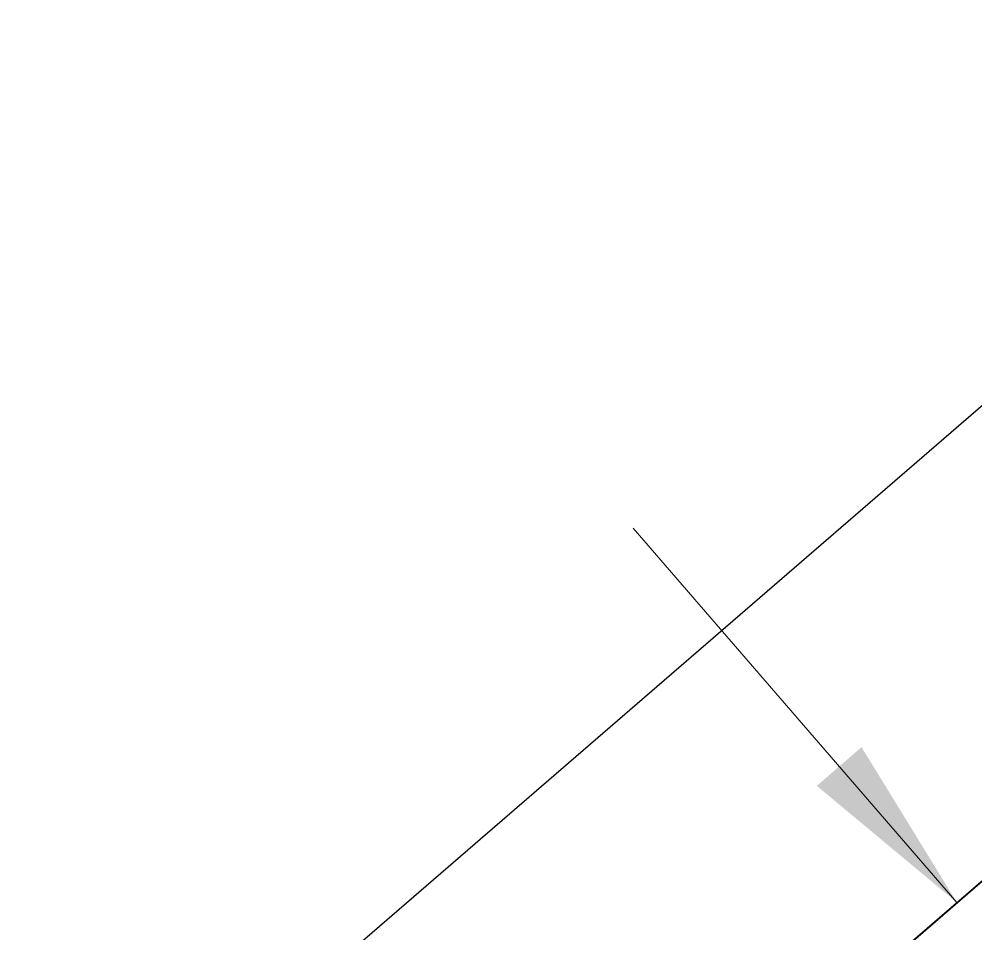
# Model space of a CAD drawing. Extents: x 380192 to 391966, y 6058532 to 6064394.
# Drawn here: x 390230.6 to 390283.8, y 6061542.3 to 6061593.2 of the extents above; entities that cross this region are included whole.
import ezdxf

# ---------------------------------------------------------------- set-up
doc = ezdxf.new("R2010")
doc.units = 0
doc.header["$LTSCALE"] = 5
doc.layers.add('C-RW', color=13, linetype='Continuous')
doc.layers.add('F-RW', color=190, linetype='Continuous')
doc.layers.add('C-RW-T', color=13, linetype='Continuous', lineweight=9)
doc.styles.add('80CG', font='ARIALN.TTF', dxfattribs={"height": 10})
doc.dimstyles.new('Compass 5 000', dxfattribs={"dimscale": 5, "dimtxt": 9, "dimasz": 2, "dimexe": 0.2, "dimexo": 0.0625, "dimgap": 0.5, "dimtad": 0, "dimtih": 1, "dimtoh": 1, "dimzin": 0, "dimdsep": 46, "dimtxsty": '80CG', "dimcen": 0.1, "dimse1": 1, "dimse2": 1, "dimclrd": 256, "dimclrt": 256, "dimaunit": 1, "dimadec": 4, "dimazin": 0, "dimtfac": 0.06, "dimtofl": 0, "dimtmove": 0, "dimatfit": 1, "dimfxl": 0.2, "dimtolj": 1, "dimtzin": 0, "dimlwd": -1, "dimarcsym": 0})

msp = doc.modelspace()

# ---------------------------------------------------------------- linework, layer by layer
at = {"layer": 'C-RW', "flags": 128}
msp.add_lwpolyline([(390040.283, 6061334.389), (390446.546, 6061685.785), (390431.25, 6061703.444), (390400.357, 6061739.132), (390279.376, 6061758.916), (390114.901, 6061714.584), (390102.778, 6061711.317)], dxfattribs=at)
at = {"layer": 'F-RW', "flags": 128}
for points in [[(390027.143, 6061349.457), (390605.69, 6061849.868), (390618.77, 6061834.749), (390752.535, 6061950.448), (390806.393, 6061894.266), (390844.943, 6061859.953), (390907.268, 6061793.687), (390940.395, 6061758.415), (390955.081, 6061772.265), (390969.621, 6061785.995), (390980.522, 6061796.289), (390987.75, 6061803.114), (390998.723, 6061813.476), (391013.266, 6061827.209), (391019.946, 6061820.106), (391084.097, 6061751.9), (391114.5, 6061751.362), (391218.053, 6061713.445), (391342.037, 6061710.162)], [(391341.922, 6061690.161), (391214.252, 6061693.541), (391110.783, 6061731.427), (391075.309, 6061732.055), (391012.427, 6061798.913), (391001.469, 6061788.566), (390994.225, 6061781.725), (390983.326, 6061771.433), (390968.787, 6061757.704), (390954.12, 6061743.864), (390939.538, 6061730.084), (390906.579, 6061765.165), (390830.995, 6061845.613), (390792.509, 6061879.86), (390751.269, 6061922.879), (390616.73, 6061806.551), (390603.649, 6061821.67), (390040.27, 6061334.378)]]:
    msp.add_lwpolyline(points, dxfattribs=at)

# ---------------------------------------------------------------- leaders
at = {"layer": 'C-RW-T'}
msp.add_leader([(390282.704, 6061544.07), (390264.711, 6061564.866)], dimstyle='Compass 5 000', override={"dimtxsty": '80CG'}, dxfattribs=at)

doc.saveas('drawing.dxf')
